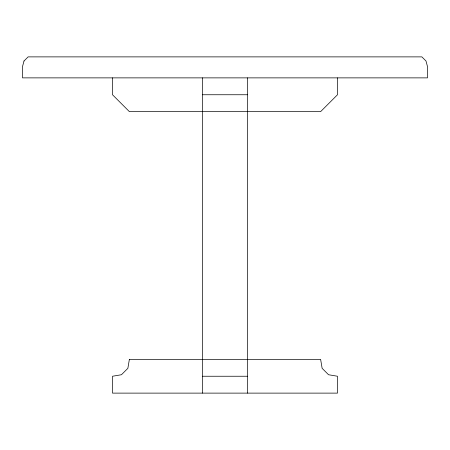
<?xml version="1.0" encoding="UTF-8"?>
<svg xmlns="http://www.w3.org/2000/svg" width="450" height="450" viewBox="0 0 450 450"><rect width="100%" height="100%" fill="white"/><g stroke="black" fill="none" stroke-linecap="round" stroke-linejoin="round"><path stroke-width="0.67" d="M202.5 94.748L247.5 94.748M202.5 376.245L247.5 376.245M337.5 77.873L337.5 94.748L320.625 111.623L129.375 111.623L112.5 94.748L112.5 77.873M247.5 77.873L247.5 393.12M202.5 77.873L202.5 393.12M129.375 359.37L127.867 368.319L121.449 374.738L112.5 376.245L112.5 393.12L337.5 393.12L337.5 376.245L328.551 374.738L322.132 368.319L320.625 359.37L129.375 359.37M24.008 60.998L22.5 66.623L22.5 77.873L427.5 77.873L427.5 66.623L425.993 60.998L421.875 56.88L28.125 56.88L24.008 60.998"/></g></svg>
